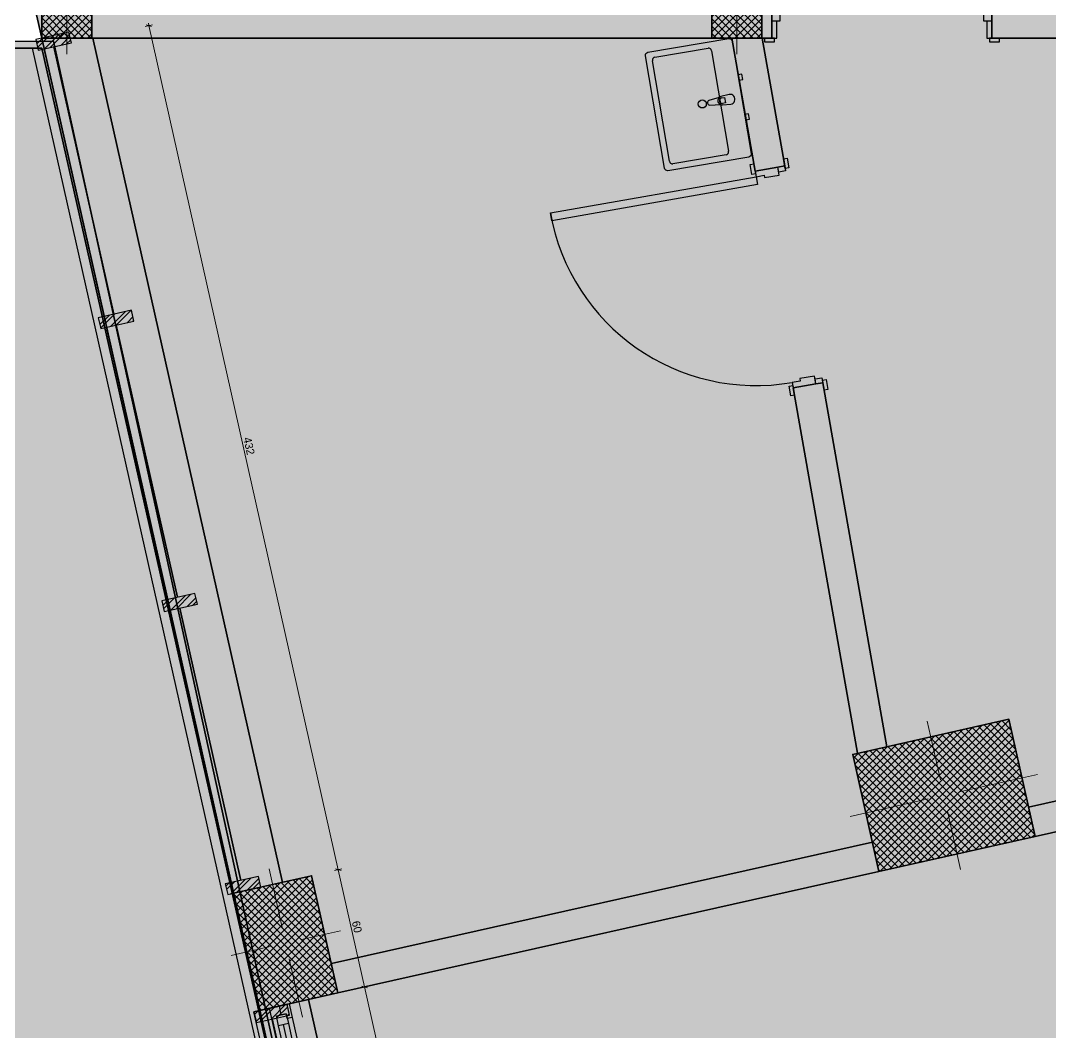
# Model space of a CAD drawing. Header units: millimetres. Extents: x -1912 to 88153, y -54123 to 4469.
# Drawn here: x 52145 to 57292, y -23971 to -18913 of the extents above; entities that cross this region are included whole.
import ezdxf

# ---------------------------------------------------------------- set-up
doc = ezdxf.new("R2010")
doc.units = ezdxf.units.MM
doc.header["$MEASUREMENT"] = 0
for name, color, linetype in [('A - Alumil', 7, 'Continuous'), ('A - Dimensionimi', 7, 'Continuous'), ('A - Muret', 7, 'Continuous'), ('A - Pllaka Perdhes', 7, 'Continuous'), ('A - Shtyllat', 7, 'Continuous')]:
    doc.layers.add(name, color=color, linetype=linetype)
for name, color, linetype, lineweight, true_color in [('A - Alumil_Pen_No__102', 7, 'Continuous', 13, 0xcccccc), ('A - Fill Zone_Pen_No__102', 7, 'Continuous', 13, 0xcccccc), ('A - Fill Zone_Pen_No__109', 7, 'Continuous', 13, 0xb4e4dc), ('A - Fill Zone_Pen_No__28', 7, 'Continuous', 35, 0xa80f02), ('A - Fill Zone_Pen_No__8', 7, 'Continuous', 35, 0xa80f02), ('A - Muret_Pen_No__102', 7, 'Continuous', 13, 0xcccccc)]:
    doc.layers.add(name, color=color, linetype=linetype, lineweight=lineweight, true_color=true_color)
for name, color, linetype, lineweight in [('A - Alumil_Pen_No__42', 8, 'Continuous', 25), ('A - Dimensionimi_Pen_No__1', 7, 'Continuous', 13), ('A - Fill Zone_Pen_No__30', 134, 'Continuous', 35), ('A - Muret_Pen_No__7', 7, 'Continuous', 35), ('A - Perdhesa Polyine_Pen_No__6', 5, 'Continuous', 35), ('A - Pllaka Perdhes_Pen_No__42', 8, 'Continuous', 25), ('A - Sanitaria_Pen_No__42', 8, 'Continuous', 25), ('A - Shtyllat_Pen_No__1', 7, 'Continuous', 13), ('A - Shtyllat_Pen_No__7', 7, 'Continuous', 35), ('Archicad Doors_Pen_No__42', 8, 'Continuous', 25), ('Archicad Windows_Pen_No__42', 8, 'Continuous', 25)]:
    doc.layers.add(name, color=color, linetype=linetype, lineweight=lineweight)
doc.styles.add('GENERATED_STYLE_1', font='GOTHIC.TTF')
doc.dimstyles.new('GENERATED_STYLE__5', dxfattribs={"dimtxt": 40, "dimasz": 19, "dimexe": 0.18, "dimexo": 0.0625, "dimgap": 0, "dimtad": 1, "dimdec": 0, "dimlfac": 0.1, "dimzin": 0, "dimdsep": 46, "dimtxsty": 'GENERATED_STYLE_1', "dimblk": 'ARROWHEAD_2', "dimblk1": 'ARROWHEAD_2', "dimblk2": 'ARROWHEAD_2', "dimcen": 0.09, "dimse1": 1, "dimse2": 1, "dimclrd": 7, "dimclre": 7, "dimclrt": 7, "dimadec": 0, "dimazin": 0, "dimtfac": 1, "dimtdec": 4, "dimtmove": 0, "dimatfit": 3, "dimfxl": 0, "dimtolj": 1, "dimtzin": 0, "dimarcsym": 0})
pattern_1 = [(45, (0, 0), (-31.819805, 31.819805), []), (45, (-10.607, 10.607), (-31.819805, 31.819805), [])]
pattern_2 = [(45, (0, 0), (-18.384776, 18.384776), []), (135, (0, 0), (18.384776, 18.384776), [])]

# ---------------------------------------------------------------- blocks, each defined once
blk = doc.blocks.new('Slab_1', base_point=(52250, 0))
at = {"layer": 'A - Pllaka Perdhes_Pen_No__42', "color": 8, "linetype": 'Continuous', "lineweight": 25, "flags": 128}
blk.add_lwpolyline([(52250, 0), (52250, -19000.8), (55508, -33520.5), (75434.2, -29049.3), (72314.3, -15145.1), (73150, -14957.6), (73150, 0)], close=True, dxfattribs=at)
blk = doc.blocks.new('Slab_6', base_point=(41000, -19050.7))
at = {"layer": 'A - Pllaka Perdhes_Pen_No__42', "color": 8, "linetype": 'Continuous', "lineweight": 25, "flags": 128}
blk.add_lwpolyline([(41000, -19050.7), (52202.2, -19050.8), (55470.3, -33580.5), (58677.3, -47838.7), (58553.7, -47866.4), (58710, -48555.5), (57857.9, -48748.7), (53237.8, -41882.9), (50565.4, -30001.9), (41524.9, -30843.6), (41000, -24979.4)], close=True, dxfattribs=at)
blk = doc.blocks.new('Slab_20', base_point=(41000, -19050.7))
at = {"layer": 'A - Pllaka Perdhes_Pen_No__42', "color": 8, "linetype": 'Continuous', "lineweight": 25, "flags": 128}
blk.add_lwpolyline([(41000, -19050.7), (52202.2, -19050.8), (55470.3, -33580.5), (58677.3, -47838.7), (58553.7, -47866.4), (58710, -48555.5), (54931.3, -49412.2), (50565.4, -30001.9), (41524.9, -30843.6), (41000, -24979.4)], close=True, dxfattribs=at)
blk = doc.blocks.new('Wall_2', base_point=(52250, -19000.8))
at = {"layer": 'A - Muret_Pen_No__102', "linetype": 'Continuous', "lineweight": 0, "true_color": 0xcccccc}
for points in [[(52250, -18795.7), (52193.9, -18750.8), (52250, -19000.8)], [(52193.9, -18750.8), (52250, -18795.7), (52250, -18750.8)], [(52500, -18973.1), (52506.2, -19000.8), (55600, -19000.8), (55600, -18750.8), (52500, -18750.8)], [(52500, -18995.9), (52506.2, -19000.8), (52500, -18973.1)], [(52500, -18995.9), (52500, -19000.8), (52506.2, -19000.8)]]:
    blk.add_hatch(color=254, dxfattribs=at).paths.add_polyline_path(points)
at = {"layer": 'A - Muret_Pen_No__7', "color": 7, "linetype": 'Continuous', "lineweight": 35, "flags": 128}
for points in [[(52193.9, -18750.8), (52250, -19000.8)], [(52250, -18750.8), (52193.9, -18750.8)], [(55600, -18750.8), (52500, -18750.8)], [(52506.2, -19000.8), (55600, -19000.8)]]:
    blk.add_lwpolyline(points, dxfattribs=at)
blk = doc.blocks.new('Double Window 26')
at = {"layer": 'Archicad Windows_Pen_No__42', "color": 8, "linetype": 'Continuous', "lineweight": 25}
for p, q in [((-600, 100), (-600, 130)), ((-600, 130), (600, 130)), ((600, 130), (600, 100)), ((-600, 100), (600, 100)), ((-600, 100), (-600, 0)), ((600, 100), (600, 0)), ((-600, 50), (600, 50)), ((-600, -150), (-600, 50)), ((-600, 0), (-555, 0)), ((-600, 0), (-600, -50)), ((-600, 0), (-600, -50)), ((-555, 25), (-505, 25)), ((-555, -25), (-555, 25)), ((-555, 0), (-555, -25)), ((-505, 25), (-60, 25)), ((-505, 25), (-505, -25)), ((-505, 25), (-60, 25)), ((-505, 0), (-60, 0)), ((-60, -25), (-60, 25)), ((-60, 25), (-10, 25)), ((-10, 25), (-10, -25)), ((-10, -25), (-10, 0)), ((-10, 0), (0, 0)), ((0, 0), (10, 0)), ((10, 25), (60, 25)), ((10, -25), (10, 25)), ((10, 0), (10, -25)), ((60, 25), (505, 25)), ((60, 25), (60, -25)), ((60, 25), (505, 25)), ((60, 0), (505, 0)), ((505, -25), (505, 25)), ((505, 25), (555, 25)), ((555, 25), (555, -25)), ((555, -25), (555, 0)), ((555, 0), (600, 0)), ((600, 50), (600, -150)), ((600, 0), (600, -50)), ((600, 0), (600, -50)), ((-530, -50), (-600, -50)), ((-600, -50), (-600, -150)), ((-555, -25), (-530, -25)), ((-505, -25), (-555, -25)), ((-530, -25), (-530, -50)), ((-35, -50), (-530, -50)), ((-60, -25), (-505, -25)), ((-10, -25), (-60, -25)), ((-35, -50), (-35, -25)), ((-35, -25), (-10, -25)), ((0, -50), (-35, -50)), ((35, -50), (0, -50)), ((10, -25), (35, -25)), ((60, -25), (10, -25)), ((35, -25), (35, -50)), ((530, -50), (35, -50)), ((505, -25), (60, -25)), ((555, -25), (505, -25)), ((530, -50), (530, -25)), ((530, -25), (555, -25)), ((600, -50), (530, -50)), ((600, -50), (600, -150)), ((-600, -150), (600, -150)), ((600, -150), (-600, -150))]:
    blk.add_line(p, q, dxfattribs=at)
blk = doc.blocks.new('Wall_21', base_point=(57153.4, -40853.5))
at = {"layer": 'A - Muret_Pen_No__102', "linetype": 'Continuous', "lineweight": 0, "true_color": 0xcccccc}
blk.add_hatch(color=254, dxfattribs=at).paths.add_polyline_path([(52398.6, -19023.9), (52262, -19054.5), (52562.1, -20392), (52698.8, -20361.3), (52710.8, -20415), (52574.2, -20445.6), (52879.6, -21806.8), (53016.2, -21776.1), (53028.3, -21829.8), (52891.7, -21860.4), (53197.1, -23221.6), (53333.7, -23191), (53345.7, -23244.6), (53453.1, -23220.5), (52506.2, -19000.8), (52393.5, -19000.8)])
at = {"layer": 'A - Muret_Pen_No__7', "color": 7, "linetype": 'Continuous', "lineweight": 35}
for p, q in [((53438.1, -23838.8), (53486.8, -23827.9)), ((53486.8, -23827.9), (53584.4, -23806)), ((53340.5, -23860.7), (53438.1, -23838.8))]:
    blk.add_line(p, q, dxfattribs=at)
at = {"layer": 'A - Muret_Pen_No__7', "color": 7, "linetype": 'Continuous', "lineweight": 35, "flags": 128}
for points in [[(53453.1, -23220.5), (52506.2, -19000.8)], [(52262, -19054.5), (52562.1, -20392)], [(52574.2, -20445.6), (52879.6, -21806.8)], [(52891.7, -21860.4), (53197.1, -23221.6)]]:
    blk.add_lwpolyline(points, dxfattribs=at)
at = {"layer": 'Archicad Windows_Pen_No__42', "color": 8, "linetype": 'Continuous', "lineweight": 25, "zscale": 1000, "rotation": 102.6469138785824}
blk.add_blockref('Double Window 26', (53569.4, -24424.3), dxfattribs=at)
blk = doc.blocks.new('Wall_27', base_point=(52250, -19000.8))
at = {"layer": 'A - Muret_Pen_No__102', "linetype": 'Continuous', "lineweight": 0, "true_color": 0xcccccc}
blk.add_hatch(color=254, dxfattribs=at).paths.add_polyline_path([(52500, -18750.8), (52500, -19000.8), (55600, -19000.8), (55600, -18750.8)])
at = {"layer": 'A - Muret_Pen_No__7', "color": 7, "linetype": 'Continuous', "lineweight": 35, "flags": 128}
for points in [[(55600, -18750.8), (52500, -18750.8)], [(52500, -19000.8), (55600, -19000.8)]]:
    blk.add_lwpolyline(points, dxfattribs=at)
blk = doc.blocks.new('Wall_31', base_point=(54468, -28885.8))
at = {"layer": 'A - Muret_Pen_No__102', "linetype": 'Continuous', "lineweight": 0, "true_color": 0xcbd9e5}
blk.add_hatch(color=254, dxfattribs=at).paths.add_polyline_path([(53352.5, -23914.4), (54446.1, -28788.2), (54494.9, -28777.2), (53401.3, -23903.4)])
at = {"layer": 'A - Muret_Pen_No__7', "color": 7, "linetype": 'Continuous', "lineweight": 35, "flags": 128}
for points in [[(53352.5, -23914.4), (54446.1, -28788.2)], [(54494.9, -28777.2), (53401.3, -23903.4)]]:
    blk.add_lwpolyline(points, dxfattribs=at)
blk = doc.blocks.new('Wall_32', base_point=(53209.1, -23275.3))
at = {"layer": 'A - Muret_Pen_No__102', "linetype": 'Continuous', "lineweight": 0, "true_color": 0xcbd9e5}
for points in [[(52310.8, -19043.6), (52262, -19054.5), (52562.1, -20392), (52610.9, -20381)], [(52623, -20434.7), (52574.2, -20445.6), (52879.6, -21806.8), (52928.4, -21795.8)], [(52891.7, -21860.4), (53197.1, -23221.6), (53245.9, -23210.7), (52940.4, -21849.5)]]:
    blk.add_hatch(color=254, dxfattribs=at).paths.add_polyline_path(points)
at = {"layer": 'A - Muret_Pen_No__7', "color": 7, "linetype": 'Continuous', "lineweight": 35, "flags": 128}
for points in [[(52610.9, -20381), (52310.8, -19043.6)], [(52262, -19054.5), (52562.1, -20392)], [(52928.4, -21795.8), (52623, -20434.7)], [(52574.2, -20445.6), (52879.6, -21806.8)], [(52891.7, -21860.4), (53197.1, -23221.6)], [(53245.9, -23210.7), (52940.4, -21849.5)]]:
    blk.add_lwpolyline(points, dxfattribs=at)
blk = doc.blocks.new('Door 26_4')
at = {"layer": 'Archicad Doors_Pen_No__42', "color": 8, "linetype": 'Continuous', "lineweight": 25}
for p, q in [((482, 0), (482, 1044)), ((482, 1044), (522, 1044)), ((522, 1044), (522, 0)), ((-587, 0), (-587, 19)), ((-587, 19), (-537, 19)), ((-537, 0), (-587, 0)), ((-550, 0), (-587, 0)), ((-550, 0), (-587, 0)), ((-522, 0), (-550, 0)), ((-550, 0), (-550, -115)), ((-550, 0), (-550, -115)), ((-550, 0), (-550, -115)), ((-537, 19), (-537, 0)), ((-522, -40), (-522, 0)), ((522, 0), (482, 0)), ((550, 0), (522, 0)), ((522, 0), (522, -40)), ((537, 19), (587, 19)), ((537, 0), (537, 19)), ((587, 0), (537, 0)), ((550, -115), (550, 0)), ((550, 0), (550, -115)), ((550, 0), (550, -115)), ((550, 0), (587, 0)), ((550, 0), (587, 0)), ((587, 19), (587, 0)), ((-510, -40), (-522, -40)), ((-510, -115), (-510, -40)), ((522, -40), (510, -40)), ((510, -40), (510, -115)), ((-550, -200), (-550, -115)), ((-550, -115), (-525, -115)), ((-550, -115), (-510, -115)), ((-550, -115), (-550, -200)), ((-550, -115), (-550, -200)), ((-525, -115), (-525, -200)), ((510, -115), (550, -115)), ((525, -200), (525, -115)), ((525, -115), (550, -115)), ((550, -115), (550, -200)), ((550, -115), (550, -200)), ((550, -115), (550, -200)), ((-587, -219), (-587, -200)), ((-587, -200), (-537, -200)), ((-550, -200), (-587, -200)), ((-550, -200), (-587, -200)), ((-525, -200), (-550, -200)), ((-537, -200), (-537, -219)), ((550, -200), (525, -200)), ((537, -200), (587, -200)), ((537, -219), (537, -200)), ((550, -200), (587, -200)), ((550, -200), (587, -200)), ((587, -200), (587, -219)), ((-537, -219), (-587, -219)), ((587, -219), (537, -219))]:
    blk.add_line(p, q, dxfattribs=at)
blk.add_arc((522, 0), 1044, 90, 180, dxfattribs=at)
blk = doc.blocks.new('Wall_36', base_point=(55850, -19000.8))
at = {"layer": 'A - Muret_Pen_No__102', "linetype": 'Continuous', "lineweight": 0, "true_color": 0xcccccc}
for points in [[(55850, -18800.8), (55850, -19000.8), (55900, -19000.8), (55900, -18800.8)], [(57000, -18800.8), (57000, -19000.8), (58354, -19000.8), (58354, -18800.8)], [(59554, -18800.8), (59454, -18800.8), (59454, -19000.8), (59554, -19000.8)], [(59754, -18800.8), (59554, -18800.8), (59754, -19000.8)], [(59554, -18800.8), (59554, -19000.8), (59754, -19000.8)]]:
    blk.add_hatch(color=254, dxfattribs=at).paths.add_polyline_path(points)
at = {"layer": 'A - Muret_Pen_No__7', "color": 7, "linetype": 'Continuous', "lineweight": 35}
for p, q in [((55900, -18800.8), (55863, -18800.8)), ((55900, -18800.8), (55900, -18915.8)), ((57000, -18800.8), (57037, -18800.8)), ((57000, -18800.8), (57000, -18915.8)), ((58354, -18800.8), (58317, -18800.8)), ((58354, -18800.8), (58354, -18915.8)), ((59454, -18800.8), (59491, -18800.8)), ((59454, -18800.8), (59454, -18915.8)), ((55900, -18915.8), (55900, -19000.8)), ((57000, -18915.8), (57000, -19000.8)), ((58354, -18915.8), (58354, -19000.8)), ((59454, -18915.8), (59454, -19000.8)), ((55900, -19000.8), (55863, -19000.8)), ((57000, -19000.8), (57037, -19000.8)), ((58354, -19000.8), (58317, -19000.8)), ((59454, -19000.8), (59491, -19000.8))]:
    blk.add_line(p, q, dxfattribs=at)
at = {"layer": 'A - Muret_Pen_No__7', "color": 7, "linetype": 'Continuous', "lineweight": 35, "flags": 128}
for points in [[(55900, -18800.8), (55850, -18800.8)], [(57650, -18800.8), (57000, -18800.8)], [(58354, -18800.8), (57850, -18800.8)], [(59554, -18800.8), (59454, -18800.8)], [(59754, -19000.8), (59754, -18800.8)], [(55850, -19000.8), (55900, -19000.8)], [(57000, -19000.8), (58354, -19000.8)], [(59454, -19000.8), (59754, -19000.8)]]:
    blk.add_lwpolyline(points, dxfattribs=at)
at = {"layer": 'Archicad Doors_Pen_No__42', "color": 8, "linetype": 'Continuous', "lineweight": 25, "xscale": -1, "zscale": 1000}
blk.add_blockref('Door 26_4', (56450, -18800.8), dxfattribs=at)
at = {"layer": 'Archicad Doors_Pen_No__42', "color": 8, "linetype": 'Continuous', "lineweight": 25, "zscale": 1000}
blk.add_blockref('Door 26_4', (58904, -18800.8), dxfattribs=at)
blk = doc.blocks.new('Wall_64', base_point=(58353.9, -22582))
at = {"layer": 'A - Muret_Pen_No__102', "linetype": 'Continuous', "lineweight": 0, "true_color": 0xcccccc}
for points in [[(57183, -22844.8), (57215.8, -22991.1), (58240.3, -22761.2), (58207.5, -22614.9)], [(53697.9, -23626.8), (53730.8, -23773.1), (56435.2, -23166.3), (56402.4, -23019.9)]]:
    blk.add_hatch(color=254, dxfattribs=at).paths.add_polyline_path(points)
at = {"layer": 'A - Muret_Pen_No__7', "color": 7, "linetype": 'Continuous', "lineweight": 35, "flags": 128}
for points in [[(58207.5, -22614.9), (57183, -22844.8)], [(57215.8, -22991.1), (58240.3, -22761.2)], [(56402.4, -23019.9), (53697.9, -23626.8)], [(53730.8, -23773.1), (56435.2, -23166.3)]]:
    blk.add_lwpolyline(points, dxfattribs=at)
blk = doc.blocks.new('Door 26_8')
at = {"layer": 'Archicad Doors_Pen_No__42', "color": 8, "linetype": 'Continuous', "lineweight": 25}
for p, q in [((482, 0), (482, 1044)), ((482, 1044), (522, 1044)), ((522, 1044), (522, 0)), ((-587, 0), (-587, 19)), ((-587, 19), (-537, 19)), ((-537, 0), (-587, 0)), ((-550, 0), (-587, 0)), ((-550, 0), (-587, 0)), ((-522, 0), (-550, 0)), ((-550, 0), (-550, -115)), ((-550, 0), (-550, -115)), ((-550, 0), (-550, -115)), ((-537, 19), (-537, 0)), ((-522, -40), (-522, 0)), ((522, 0), (482, 0)), ((550, 0), (522, 0)), ((522, 0), (522, -40)), ((537, 19), (587, 19)), ((537, 0), (537, 19)), ((587, 0), (537, 0)), ((550, -115), (550, 0)), ((550, 0), (550, -115)), ((550, 0), (550, -115)), ((550, 0), (587, 0)), ((550, 0), (587, 0)), ((587, 19), (587, 0)), ((-510, -40), (-522, -40)), ((-510, -115), (-510, -40)), ((522, -40), (510, -40)), ((510, -40), (510, -115)), ((-587, -169), (-587, -150)), ((-587, -150), (-537, -150)), ((-550, -150), (-587, -150)), ((-550, -150), (-587, -150)), ((-550, -150), (-550, -115)), ((-550, -115), (-525, -115)), ((-550, -115), (-510, -115)), ((-550, -115), (-550, -150)), ((-550, -115), (-550, -150)), ((-525, -150), (-550, -150)), ((-537, -150), (-537, -169)), ((-525, -115), (-525, -150)), ((510, -115), (550, -115)), ((525, -150), (525, -115)), ((525, -115), (550, -115)), ((550, -150), (525, -150)), ((537, -150), (587, -150)), ((537, -169), (537, -150)), ((550, -115), (550, -150)), ((550, -115), (550, -150)), ((550, -115), (550, -150)), ((550, -150), (587, -150)), ((550, -150), (587, -150)), ((587, -150), (587, -169)), ((-537, -169), (-587, -169)), ((587, -169), (537, -169))]:
    blk.add_line(p, q, dxfattribs=at)
blk.add_arc((522, 0), 1044, 90, 180, dxfattribs=at)
blk = doc.blocks.new('Wall_70', base_point=(55699.5, -19000.8))
at = {"layer": 'A - Muret_Pen_No__102', "linetype": 'Continuous', "lineweight": 0, "true_color": 0xcccccc}
for points in [[(55699.5, -19000.8), (55816.4, -19665.7), (55964.1, -19639.7), (55851.8, -19000.8)], [(56006.8, -20749.1), (56327.8, -22575.5), (56474.3, -22542.6), (56154.5, -20723.1)]]:
    blk.add_hatch(color=254, dxfattribs=at).paths.add_polyline_path(points)
at = {"layer": 'A - Muret_Pen_No__7', "color": 7, "linetype": 'Continuous', "lineweight": 35}
for p, q in [((55964.1, -19639.7), (55957.7, -19603.3)), ((55816.4, -19665.7), (55810, -19629.3)), ((55816.4, -19665.7), (55929.6, -19645.8)), ((55929.6, -19645.8), (55964.1, -19639.7)), ((56006.8, -20749.1), (56120.1, -20729.2)), ((56120.1, -20729.2), (56154.5, -20723.1)), ((56154.5, -20723.1), (56160.9, -20759.6)), ((56006.8, -20749.1), (56013.2, -20785.5))]:
    blk.add_line(p, q, dxfattribs=at)
at = {"layer": 'A - Muret_Pen_No__7', "color": 7, "linetype": 'Continuous', "lineweight": 35, "flags": 128}
for points in [[(55699.5, -19000.8), (55816.4, -19665.7)], [(55964.1, -19639.7), (55851.8, -19000.8)], [(56474.3, -22542.6), (56154.5, -20723.1)], [(56006.8, -20749.1), (56327.8, -22575.5)]]:
    blk.add_lwpolyline(points, dxfattribs=at)
at = {"layer": 'Archicad Doors_Pen_No__42', "color": 8, "linetype": 'Continuous', "lineweight": 25, "zscale": 1000, "rotation": 99.96934724373791}
blk.add_blockref('Door 26_8', (55911.6, -20207.4), dxfattribs=at)
blk = doc.blocks.new('Column_35', base_point=(53400.2, -23875.5))
at = {"layer": 'A - Alumil_Pen_No__102', "linetype": 'Continuous', "lineweight": 13, "true_color": 0xcccccc}
h = blk.add_hatch(dxfattribs=at)
h.set_pattern_fill('Steel', color=254, style=0, pattern_type=2)
h.set_pattern_definition(pattern_1)
h.paths.add_polyline_path([(53311.2, -23867.3), (53323.3, -23920.9), (53489.1, -23883.7), (53477.1, -23830.1)])
at = {"layer": 'A - Alumil_Pen_No__42', "color": 8, "linetype": 'Continuous', "lineweight": 25, "flags": 128}
blk.add_lwpolyline([(53311.2, -23867.3), (53323.3, -23920.9), (53489.1, -23883.7), (53477.1, -23830.1)], close=True, dxfattribs=at)
blk = doc.blocks.new('Column_36', base_point=(53256.8, -23236.4))
at = {"layer": 'A - Alumil_Pen_No__102', "linetype": 'Continuous', "lineweight": 13, "true_color": 0xcccccc}
h = blk.add_hatch(dxfattribs=at)
h.set_pattern_fill('Steel', color=254, style=0, pattern_type=2)
h.set_pattern_definition(pattern_1)
h.paths.add_polyline_path([(53167.8, -23228.2), (53179.9, -23281.8), (53345.7, -23244.6), (53333.7, -23191)])
at = {"layer": 'A - Alumil_Pen_No__42', "color": 8, "linetype": 'Continuous', "lineweight": 25, "flags": 128}
blk.add_lwpolyline([(53167.8, -23228.2), (53179.9, -23281.8), (53345.7, -23244.6), (53333.7, -23191)], close=True, dxfattribs=at)
blk = doc.blocks.new('Column_37', base_point=(52309.7, -19015.6))
at = {"layer": 'A - Alumil_Pen_No__102', "linetype": 'Continuous', "lineweight": 13, "true_color": 0xcccccc}
h = blk.add_hatch(dxfattribs=at)
h.set_pattern_fill('Steel', color=254, style=0, pattern_type=2)
h.set_pattern_definition(pattern_1)
h.paths.add_polyline_path([(52220.7, -19007.4), (52232.8, -19061.1), (52398.6, -19023.9), (52386.6, -18970.2)])
at = {"layer": 'A - Alumil_Pen_No__42', "color": 8, "linetype": 'Continuous', "lineweight": 25, "flags": 128}
blk.add_lwpolyline([(52220.7, -19007.4), (52232.8, -19061.1), (52398.6, -19023.9), (52386.6, -18970.2)], close=True, dxfattribs=at)
blk = doc.blocks.new('Column_38', base_point=(52939.3, -21821.6))
at = {"layer": 'A - Alumil_Pen_No__102', "linetype": 'Continuous', "lineweight": 13, "true_color": 0xcccccc}
h = blk.add_hatch(dxfattribs=at)
h.set_pattern_fill('Steel', color=254, style=0, pattern_type=2)
h.set_pattern_definition(pattern_1)
h.paths.add_polyline_path([(52850.3, -21813.4), (52862.4, -21867), (53028.3, -21829.8), (53016.2, -21776.1)])
at = {"layer": 'A - Alumil_Pen_No__42', "color": 8, "linetype": 'Continuous', "lineweight": 25, "flags": 128}
blk.add_lwpolyline([(52850.3, -21813.4), (52862.4, -21867), (53028.3, -21829.8), (53016.2, -21776.1)], close=True, dxfattribs=at)
blk = doc.blocks.new('Column_39', base_point=(52621.8, -20406.8))
at = {"layer": 'A - Alumil_Pen_No__102', "linetype": 'Continuous', "lineweight": 13, "true_color": 0xcccccc}
h = blk.add_hatch(dxfattribs=at)
h.set_pattern_fill('Steel', color=254, style=0, pattern_type=2)
h.set_pattern_definition(pattern_1)
h.paths.add_polyline_path([(52532.9, -20398.5), (52544.9, -20452.2), (52710.8, -20415), (52698.8, -20361.3)])
at = {"layer": 'A - Alumil_Pen_No__42', "color": 8, "linetype": 'Continuous', "lineweight": 25, "flags": 128}
blk.add_lwpolyline([(52532.9, -20398.5), (52544.9, -20452.2), (52710.8, -20415), (52698.8, -20361.3)], close=True, dxfattribs=at)
blk = doc.blocks.new('Column_41', base_point=(52375, -15200.8))
at = {"layer": 'A - Shtyllat', "linetype": 'Continuous', "lineweight": 0, "true_color": 0x000000}
h = blk.add_hatch(dxfattribs=at)
h.set_pattern_fill('Concrete_Block', color=18, style=0, pattern_type=2)
h.set_pattern_definition(pattern_2)
h.paths.add_polyline_path([(52250, -19000.8), (52500, -19000.8), (52500, -11400.8), (52250, -11400.8)])
at = {"layer": 'A - Shtyllat_Pen_No__1', "color": 7, "linetype": 'Continuous', "lineweight": 13}
blk.add_line((52375, -15280.8), (52375, -19080.8), dxfattribs=at)
at = {"layer": 'A - Shtyllat_Pen_No__7', "color": 7, "linetype": 'Continuous', "lineweight": 35, "flags": 128}
blk.add_lwpolyline([(52250, -19000.8), (52500, -19000.8), (52500, -11400.8), (52250, -11400.8)], close=True, dxfattribs=at)
blk = doc.blocks.new('Basin 26_4')
at = {"layer": 'A - Sanitaria_Pen_No__42', "color": 8, "linetype": 'Continuous', "lineweight": 25}
for p, q in [((-13.6, -99.8), (-13.6, -84.9)), ((-13.6, -84.9), (13.6, -84.9)), ((13.6, -84.9), (13.6, -99.8)), ((-270, -395), (-270, -125)), ((-255, -110), (255, -110)), ((270, -125), (270, -395)), ((255, -410), (-255, -410))]:
    blk.add_line(p, q, dxfattribs=at)
at = {"layer": 'A - Sanitaria_Pen_No__42', "color": 8, "linetype": 'Continuous', "lineweight": 25, "flags": 128}
for points in [[(-285, 0), (285, 0, -0.414214), (300, -15), (300, -425, -0.414214), (285, -440), (-285, -440, -0.414214), (-300, -425), (-300, -15, -0.414214)], [(-25, -60), (-21, -102, 0.12102), (-17.7, -111.5), (-11.1, -164.4, 0.882566), (11.1, -164.4), (17.7, -111.5, 0.12102), (21, -102), (25, -60, 1)]]:
    blk.add_lwpolyline(points, format="xyb", close=True, dxfattribs=at)
for points in [[(-113.5, 0), (-86.5, 0), (-86.5, 20), (-113.5, 20)], [(86.5, 0), (113.5, 0), (113.5, 20), (86.5, 20)]]:
    blk.add_lwpolyline(points, close=True, dxfattribs=at)
at = {"layer": 'A - Sanitaria_Pen_No__42', "color": 8, "linetype": 'Continuous', "lineweight": 25}
blk.add_circle((0, -200), 20, dxfattribs=at)
for centre, radius, start, end in [((0, -99.8), 13.6, 180, 0), ((-255, -125), 15, 90, 180), ((0, -100.1), 21.1, 212.771, 327.229), ((255, -125), 15, 0, 90), ((-255, -395), 15, 180, 270), ((255, -395), 15, 270, 0)]:
    blk.add_arc(centre, radius, start, end, dxfattribs=at)
blk = doc.blocks.new('*D448')
at = {"layer": 'A - Dimensionimi_Pen_No__1', "color": 7, "linetype": 'Continuous', "lineweight": 13}
for p, q in [((53864.2, -23743.2), (53732.8, -23157.8)), ((53882.5, -23739.1), (53845.9, -23747.3)), ((53850.4, -23738.9), (53877.9, -23747.5)), ((54969.8, -28670.7), (53864.2, -23743.2)), ((54988.1, -28666.6), (54951.5, -28674.8)), ((54956.1, -28666.4), (54983.6, -28675)), ((55101.2, -29256.1), (54969.8, -28670.7))]:
    blk.add_line(p, q, dxfattribs=at)
at = {"layer": 'A - Dimensionimi_Pen_No__1', "color": 7, "lineweight": 13, "insert": (54414.5, -26159.4), "char_height": 40, "attachment_point": 7, "rotation": 282.6469, "style": 'GENERATED_STYLE_1'}
blk.add_mtext('\\A1;{\\pql;\\fCentury Gothic|b0|i0|c0|p0;\\W1.000000;505}', dxfattribs=at)
blk = doc.blocks.new('ARROWHEAD_2')
at = {"color": 0, "linetype": 'Continuous', "lineweight": 0}
for p, q in [((0, 0), (-1, 0)), ((-0.38, -0.66), (0.38, 0.66))]:
    blk.add_line(p, q, dxfattribs=at)
blk = doc.blocks.new('*D449')
at = {"layer": 'A - Dimensionimi_Pen_No__1', "color": 7, "linetype": 'Continuous', "lineweight": 13}
for p, q in [((53719, -23153.5), (53746.6, -23162.1)), ((53864.2, -23743.2), (53732.8, -23157.8)), ((53882.5, -23739.1), (53845.9, -23747.3)), ((53850.4, -23738.9), (53877.9, -23747.5))]:
    blk.add_line(p, q, dxfattribs=at)
at = {"layer": 'A - Dimensionimi_Pen_No__1', "color": 7, "lineweight": 13, "insert": (53799.4, -23418.2), "char_height": 40, "attachment_point": 7, "rotation": 282.6469, "style": 'GENERATED_STYLE_1'}
blk.add_mtext('\\A1;{\\pql;\\fCentury Gothic|b0|i0|c0|p0;\\W1.000000;60}', dxfattribs=at)
blk = doc.blocks.new('*D450')
at = {"layer": 'A - Dimensionimi_Pen_No__1', "color": 7, "linetype": 'Continuous', "lineweight": 13}
for p, q in [((52804.3, -18934), (52767.7, -18942.2)), ((52799.7, -18942.4), (52772.2, -18933.8)), ((52786, -18938.1), (52783.3, -18926.1)), ((53732.8, -23157.8), (52786, -18938.1)), ((53751.1, -23153.7), (53714.5, -23161.9)), ((53719, -23153.5), (53746.6, -23162.1)), ((53864.2, -23743.2), (53732.8, -23157.8))]:
    blk.add_line(p, q, dxfattribs=at)
at = {"layer": 'A - Dimensionimi_Pen_No__1', "color": 7, "lineweight": 13, "insert": (53256.9, -21000.4), "char_height": 40, "attachment_point": 7, "rotation": 282.6469, "style": 'GENERATED_STYLE_1'}
blk.add_mtext('\\A1;{\\pql;\\fCentury Gothic|b0|i0|c0|p0;\\W1.000000;432}', dxfattribs=at)
blk = doc.blocks.new('Column_52', base_point=(52375, -15200.8))
at = {"layer": 'A - Shtyllat', "linetype": 'Continuous', "lineweight": 0, "true_color": 0x000000}
h = blk.add_hatch(dxfattribs=at)
h.set_pattern_fill('Concrete_Block', color=18, style=0, pattern_type=2)
h.set_pattern_definition(pattern_2)
h.paths.add_polyline_path([(52250, -19000.8), (52500, -19000.8), (52500, -11400.8), (52250, -11400.8)])
at = {"layer": 'A - Shtyllat_Pen_No__1', "color": 7, "linetype": 'Continuous', "lineweight": 13}
blk.add_line((52375, -15280.8), (52375, -19080.8), dxfattribs=at)
at = {"layer": 'A - Shtyllat_Pen_No__7', "color": 7, "linetype": 'Continuous', "lineweight": 35, "flags": 128}
blk.add_lwpolyline([(52250, -19000.8), (52500, -19000.8), (52500, -11400.8), (52250, -11400.8)], close=True, dxfattribs=at)
blk = doc.blocks.new('Column_53', base_point=(55725, -15200.8))
at = {"layer": 'A - Shtyllat', "linetype": 'Continuous', "lineweight": 0, "true_color": 0x000000}
h = blk.add_hatch(dxfattribs=at)
h.set_pattern_fill('Concrete_Block', color=18, style=0, pattern_type=2)
h.set_pattern_definition(pattern_2)
h.paths.add_polyline_path([(55600, -19000.8), (55850, -19000.8), (55850, -11400.8), (55600, -11400.8)])
at = {"layer": 'A - Shtyllat_Pen_No__1', "color": 7, "linetype": 'Continuous', "lineweight": 13}
blk.add_line((55725, -15280.8), (55725, -19080.8), dxfattribs=at)
at = {"layer": 'A - Shtyllat_Pen_No__7', "color": 7, "linetype": 'Continuous', "lineweight": 35, "flags": 128}
blk.add_lwpolyline([(55600, -19000.8), (55850, -19000.8), (55850, -11400.8), (55600, -11400.8)], close=True, dxfattribs=at)
blk = doc.blocks.new('Column_70', base_point=(56759.8, -22786))
at = {"layer": 'A - Shtyllat', "linetype": 'Continuous', "lineweight": 0, "true_color": 0x000000}
h = blk.add_hatch(dxfattribs=at)
h.set_pattern_fill('Concrete_Block', color=18, style=0, pattern_type=2)
h.set_pattern_definition(pattern_2)
h.paths.add_polyline_path([(57215.8, -22991.1), (57084.5, -22405.7), (56303.9, -22580.9), (56435.2, -23166.3)])
at = {"layer": 'A - Shtyllat_Pen_No__1', "color": 7, "linetype": 'Continuous', "lineweight": 13}
for p, q in [((56742.3, -22707.9), (56676.6, -22415.2)), ((56837.9, -22768.5), (57228.2, -22680.9)), ((56681.8, -22803.5), (56291.5, -22891.1)), ((56777.4, -22864.1), (56843, -23156.8))]:
    blk.add_line(p, q, dxfattribs=at)
blk.add_point((56759.8, -22786), dxfattribs=at)
at = {"layer": 'A - Shtyllat_Pen_No__7', "color": 7, "linetype": 'Continuous', "lineweight": 35, "flags": 128}
blk.add_lwpolyline([(57215.8, -22991.1), (57084.5, -22405.7), (56303.9, -22580.9), (56435.2, -23166.3)], close=True, dxfattribs=at)
blk = doc.blocks.new('Column_83', base_point=(53470, -23524.2))
at = {"layer": 'A - Shtyllat', "linetype": 'Continuous', "lineweight": 0, "true_color": 0x000000}
h = blk.add_hatch(dxfattribs=at)
h.set_pattern_fill('Concrete_Block', color=18, style=0, pattern_type=2)
h.set_pattern_definition(pattern_2)
h.paths.add_polyline_path([(53730.8, -23773.1), (53599.4, -23187.7), (53209.1, -23275.3), (53340.5, -23860.7)])
at = {"layer": 'A - Shtyllat_Pen_No__1', "color": 7, "linetype": 'Continuous', "lineweight": 13}
for p, q in [((53452.4, -23446.1), (53386.8, -23153.4)), ((53548, -23506.7), (53743.2, -23462.9)), ((53391.9, -23541.7), (53196.7, -23585.5)), ((53487.5, -23602.3), (53553.2, -23895))]:
    blk.add_line(p, q, dxfattribs=at)
blk.add_point((53470, -23524.2), dxfattribs=at)
at = {"layer": 'A - Shtyllat_Pen_No__7', "color": 7, "linetype": 'Continuous', "lineweight": 35, "flags": 128}
blk.add_lwpolyline([(53730.8, -23773.1), (53599.4, -23187.7), (53209.1, -23275.3), (53340.5, -23860.7)], close=True, dxfattribs=at)
blk = doc.blocks.new('Column_91', base_point=(53470, -23524.2))
at = {"layer": 'A - Shtyllat', "linetype": 'Continuous', "lineweight": 0, "true_color": 0x000000}
h = blk.add_hatch(dxfattribs=at)
h.set_pattern_fill('Concrete_Block', color=18, style=0, pattern_type=2)
h.set_pattern_definition(pattern_2)
h.paths.add_polyline_path([(53730.8, -23773.1), (53599.4, -23187.7), (53209.1, -23275.3), (53340.5, -23860.7)])
at = {"layer": 'A - Shtyllat_Pen_No__1', "color": 7, "linetype": 'Continuous', "lineweight": 13}
for p, q in [((53452.4, -23446.1), (53386.8, -23153.4)), ((53548, -23506.7), (53743.2, -23462.9)), ((53391.9, -23541.7), (53196.7, -23585.5)), ((53487.5, -23602.3), (53553.2, -23895))]:
    blk.add_line(p, q, dxfattribs=at)
blk.add_point((53470, -23524.2), dxfattribs=at)
at = {"layer": 'A - Shtyllat_Pen_No__7', "color": 7, "linetype": 'Continuous', "lineweight": 35, "flags": 128}
blk.add_lwpolyline([(53730.8, -23773.1), (53599.4, -23187.7), (53209.1, -23275.3), (53340.5, -23860.7)], close=True, dxfattribs=at)
blk = doc.blocks.new('Column_92', base_point=(51900, -18000.8))
at = {"layer": 'A - Shtyllat', "linetype": 'Continuous', "lineweight": 0, "true_color": 0x000000}
h = blk.add_hatch(dxfattribs=at)
h.set_pattern_fill('Concrete_Block', color=18, style=0, pattern_type=2)
h.set_pattern_definition(pattern_2)
h.paths.add_polyline_path([(51700, -19000.8), (52100, -19000.8), (52100, -17000.8), (51700, -17000.8)])
at = {"layer": 'A - Shtyllat_Pen_No__1', "color": 7, "linetype": 'Continuous', "lineweight": 13}
for p, q in [((51900, -17920.8), (51900, -16920.8)), ((51820, -18000.8), (51620, -18000.8)), ((51980, -18000.8), (52180, -18000.8)), ((51900, -18080.8), (51900, -19080.8))]:
    blk.add_line(p, q, dxfattribs=at)
blk.add_point((51900, -18000.8), dxfattribs=at)
at = {"layer": 'A - Shtyllat_Pen_No__7', "color": 7, "linetype": 'Continuous', "lineweight": 35, "flags": 128}
blk.add_lwpolyline([(51700, -19000.8), (52100, -19000.8), (52100, -17000.8), (51700, -17000.8)], close=True, dxfattribs=at)
blk = doc.blocks.new('Column_93', base_point=(52375, -18000.8))
at = {"layer": 'A - Shtyllat', "linetype": 'Continuous', "lineweight": 0, "true_color": 0x000000}
h = blk.add_hatch(dxfattribs=at)
h.set_pattern_fill('Concrete_Block', color=18, style=0, pattern_type=2)
h.set_pattern_definition(pattern_2)
h.paths.add_polyline_path([(52500, -19000.8), (52500, -17000.8), (52250, -17000.8), (52250, -19000.8)])
at = {"layer": 'A - Shtyllat_Pen_No__1', "color": 7, "linetype": 'Continuous', "lineweight": 13}
for p, q in [((52375, -17920.8), (52375, -16920.8)), ((52295, -18000.8), (52170, -18000.8)), ((52455, -18000.8), (52580, -18000.8)), ((52375, -18080.8), (52375, -19080.8))]:
    blk.add_line(p, q, dxfattribs=at)
blk.add_point((52375, -18000.8), dxfattribs=at)
at = {"layer": 'A - Shtyllat_Pen_No__7', "color": 7, "linetype": 'Continuous', "lineweight": 35, "flags": 128}
blk.add_lwpolyline([(52500, -19000.8), (52250, -19000.8), (52250, -17000.8), (52500, -17000.8)], close=True, dxfattribs=at)

msp = doc.modelspace()

# ---------------------------------------------------------------- hatches: boundary and pattern name
at = {"layer": 'A - Fill Zone_Pen_No__102', "linetype": 'Continuous', "lineweight": 0, "true_color": 0x666666}
msp.add_hatch(color=251, dxfattribs=at).paths.add_polyline_path([(41000, -19050.7), (41000, -24977), (41524.9, -30843.6), (50565.4, -30001.9), (51595.5, -34726.3), (55667.8, -34344.3), (52309.7, -19015.6)])
at = {"layer": 'A - Fill Zone_Pen_No__109', "linetype": 'Continuous', "lineweight": 0, "true_color": 0x121616}
msp.add_hatch(color=250, dxfattribs=at).paths.add_polyline_path([(41524.9, -30843.6), (41000, -24979.4), (41000, -19050.7), (52250.1, -19050.8), (54643.8, -29669.2)])
at = {"layer": 'A - Fill Zone_Pen_No__8', "linetype": 'Continuous', "lineweight": 0, "true_color": 0x100100}
msp.add_hatch(color=18, dxfattribs=at).paths.add_polyline_path([(52250, -19000.8), (54473.5, -28910.2), (57231.5, -40733.5), (64856.7, -39022.5), (63732.3, -34011.8), (64331.9, -33877.2), (62792.7, -27017.8), (74394.3, -24414.6), (72314.3, -15145.1), (73150, -14957.6), (73150, -13268.6), (59350, -13268.6), (59350, -14600.8), (55600, -14600.8), (55600, -18750.8), (52250, -18750.8)])

# ---------------------------------------------------------------- linework, layer by layer
at = {"layer": 'A - Fill Zone_Pen_No__28', "color": 14, "linetype": 'Continuous', "lineweight": 35, "true_color": 0xa80f02, "flags": 128}
for points in [[(52250, -19000.8), (54473.5, -28910.2), (57231.5, -40733.5), (64856.7, -39022.5), (63732.3, -34011.8), (64331.9, -33877.2), (62792.7, -27017.8), (74394.3, -24414.6), (72314.3, -15145.1), (73150, -14957.6), (73150, -13268.6), (59350, -13268.6), (59350, -14600.8), (55600, -14600.8), (55600, -18750.8), (52250, -18750.8)], [(41000, -19050.7), (41000, -24977), (41524.9, -30843.6), (50565.4, -30001.9), (51595.5, -34726.3), (55667.8, -34344.3), (52309.7, -19015.6)]]:
    msp.add_lwpolyline(points, close=True, dxfattribs=at)
at = {"layer": 'A - Fill Zone_Pen_No__30', "color": 134, "linetype": 'Continuous', "lineweight": 35, "flags": 128}
msp.add_lwpolyline([(41524.9, -30843.6), (41000, -24979.4), (41000, -19050.7), (52250.1, -19050.8), (54643.8, -29669.2)], close=True, dxfattribs=at)
at = {"layer": 'A - Perdhesa Polyine_Pen_No__6', "color": 5, "linetype": 'Continuous', "lineweight": 35}
msp.add_lwpolyline([(64013.2, -31612.1), (75434.2, -29049.3), (72314.3, -15145.1), (73150, -14957.6), (73150, 0), (52250, 0), (52250, -19000.8), (55508, -33520.5), (56160.8, -33374)], dxfattribs=at)
msp.add_lwpolyline([(64013.2, -31612.1), (75434.2, -29049.3), (72314.3, -15145.1), (73150, -14957.6), (73150, 0), (52250, 0), (52250, -19000.8), (55508, -33520.5), (56160.8, -33374)], dxfattribs=at)

# ---------------------------------------------------------------- block references
at = {"layer": 'A - Alumil', "color": 8, "lineweight": 25}
for name, p in [('Column_37', (52309.7, -19015.6)), ('Column_39', (52621.8, -20406.8)), ('Column_38', (52939.3, -21821.6)), ('Column_36', (53256.8, -23236.4)), ('Column_35', (53400.2, -23875.5))]:
    msp.add_blockref(name, p, dxfattribs=at)
at = {"layer": 'A - Muret', "color": 7, "lineweight": 35}
for name, p in [('Wall_36', (55850, -19000.8)), ('Wall_2', (52250, -19000.8)), ('Wall_27', (52250, -19000.8)), ('Wall_21', (57153.4, -40853.5)), ('Wall_32', (53209.1, -23275.3)), ('Wall_70', (55699.5, -19000.8)), ('Wall_64', (58353.9, -22582)), ('Wall_31', (54468, -28885.8))]:
    msp.add_blockref(name, p, dxfattribs=at)
at = {"layer": 'A - Pllaka Perdhes', "color": 8, "linetype": 'Continuous', "lineweight": 25}
for name, p in [('Slab_1', (52250, 0)), ('Slab_6', (41000, -19050.7)), ('Slab_20', (41000, -19050.7))]:
    msp.add_blockref(name, p, dxfattribs=at)
at = {"layer": 'A - Sanitaria_Pen_No__42', "color": 8, "linetype": 'Continuous', "lineweight": 25, "zscale": 1000, "rotation": 279.5823050590351}
msp.add_blockref('Basin 26_4', (55749.4, -19296.7), dxfattribs=at)
at = {"layer": 'A - Shtyllat', "color": 7, "lineweight": 35}
for name, p in [('Column_41', (52375, -15200.8)), ('Column_52', (52375, -15200.8)), ('Column_53', (55725, -15200.8)), ('Column_92', (51900, -18000.8)), ('Column_93', (52375, -18000.8)), ('Column_70', (56759.8, -22786)), ('Column_83', (53470, -23524.2)), ('Column_91', (53470, -23524.2))]:
    msp.add_blockref(name, p, dxfattribs=at)

# ---------------------------------------------------------------- dimensions: what is measured, and where the dimension line sits
at = {"layer": 'A - Dimensionimi', "color": 7, "linetype": 'Continuous', "lineweight": 13}
for base, p1, p2, picture, middle in [((52786, -18938.1), (53599.4, -23187.7), (52506.2, -19000.8), '*D450', (53286.4, -21040.5)), ((53732.8, -23157.8), (55912.4, -23283.6), (53599.4, -23187.7), '*D449', (53825.6, -23443.5)), ((53864.2, -23743.2), (54836.4, -28700.6), (55912.4, -23283.6), '*D448', (54444, -26199.6))]:
    dim = msp.add_linear_dim(base=base, p1=p1, p2=p2, angle=102.6469, dimstyle='GENERATED_STYLE__5', dxfattribs=at)
    dim.commit()
    dim.dimension.update_dxf_attribs({"geometry": picture, "text_midpoint": middle, "dimtype": 160, "text_rotation": 282.6469})

doc.saveas('drawing.dxf')
